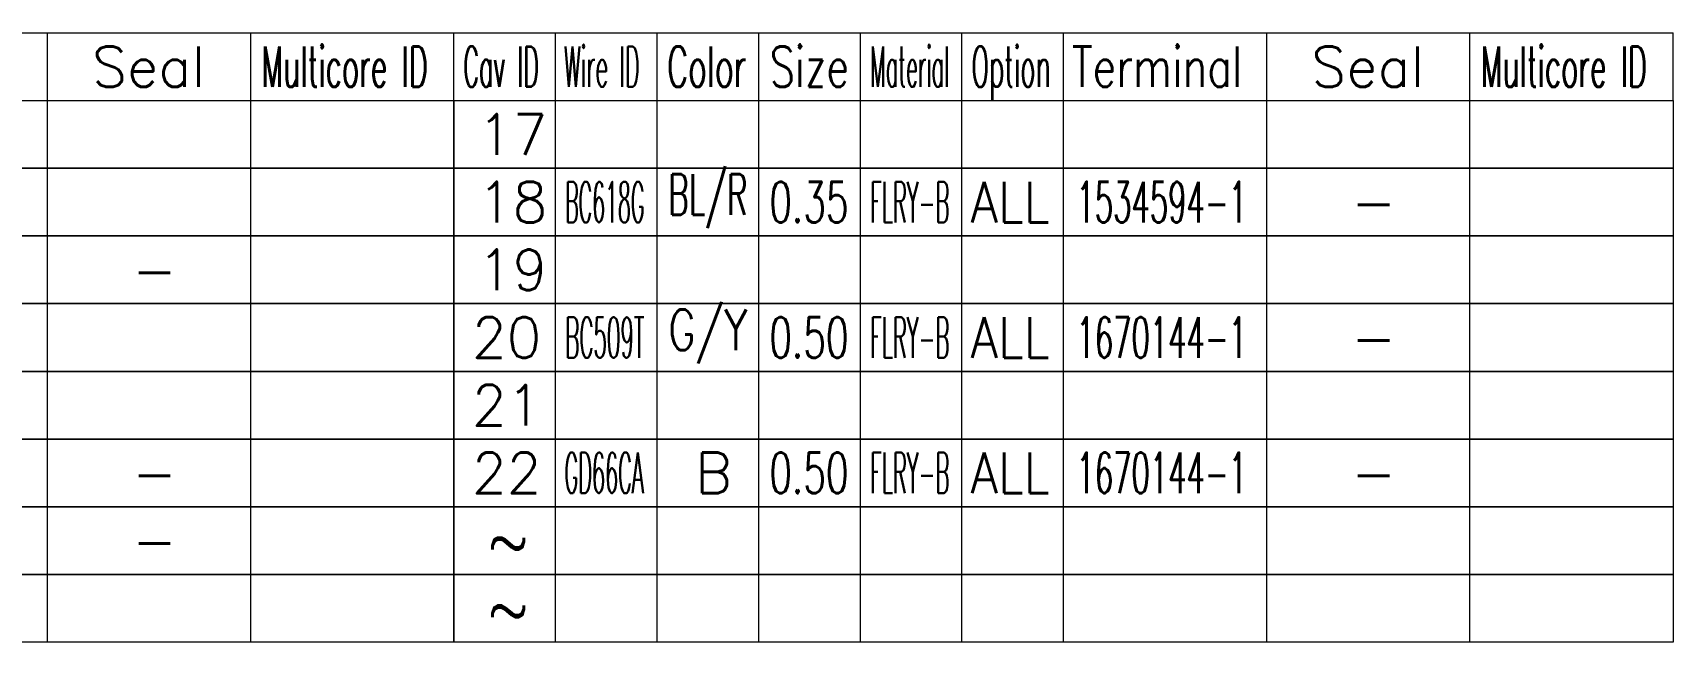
# Model space of a CAD drawing. Header units: inches. Extents: x 47316 to 59086, y 3141 to 11743.
# Drawn here: x 57772.3 to 57893.4, y 7102.6 to 7147.6 of the extents above; entities that cross this region are included whole.
import ezdxf

# ---------------------------------------------------------------- set-up
doc = ezdxf.new("R2010")
doc.units = ezdxf.units.IN
doc.header["$MEASUREMENT"] = 0
doc.styles.get("Standard").update_dxf_attribs({"font": ''})
doc.styles.get('Standard').set_extended_font_data('SimSun')

msp = doc.modelspace()

# ---------------------------------------------------------------- linework, layer by layer
at = {"color": 0, "linetype": 'Continuous', "lineweight": 15}
for p, q in [((57623.43, 7147.65), (57893.43, 7147.65)), ((57623.43, 7142.65), (57893.43, 7142.65))]:
    msp.add_line(p, q, dxfattribs=at)
at = {"color": 7, "linetype": 'Continuous', "lineweight": 15}
for p, q in [((57773.43, 7142.65), (57773.43, 7147.65)), ((57788.43, 7142.65), (57788.43, 7147.65)), ((57803.43, 7142.65), (57803.43, 7147.65)), ((57810.93, 7142.65), (57810.93, 7147.65)), ((57818.43, 7142.65), (57818.43, 7147.65)), ((57825.93, 7142.65), (57825.93, 7147.65)), ((57833.43, 7142.65), (57833.43, 7147.65)), ((57840.93, 7142.65), (57840.93, 7147.65)), ((57848.43, 7142.65), (57848.43, 7147.65)), ((57863.43, 7142.65), (57863.43, 7147.65)), ((57878.43, 7142.65), (57878.43, 7147.65)), ((57893.43, 7142.65), (57893.43, 7147.65))]:
    msp.add_line(p, q, dxfattribs=at)
at = {"color": 102, "linetype": 'Continuous', "lineweight": 15}
for p, q in [((57773.43, 7137.65), (57773.43, 7142.65)), ((57788.43, 7137.65), (57788.43, 7142.65)), ((57810.93, 7137.65), (57810.93, 7142.65)), ((57818.43, 7137.65), (57818.43, 7142.65)), ((57825.93, 7137.65), (57825.93, 7142.65)), ((57833.43, 7137.65), (57833.43, 7142.65)), ((57840.93, 7137.65), (57840.93, 7142.65)), ((57848.43, 7137.65), (57848.43, 7142.65)), ((57863.43, 7137.65), (57863.43, 7142.65)), ((57878.43, 7137.65), (57878.43, 7142.65)), ((57773.43, 7132.65), (57773.43, 7137.65)), ((57788.43, 7132.65), (57788.43, 7137.65)), ((57810.93, 7132.65), (57810.93, 7137.65)), ((57818.43, 7132.65), (57818.43, 7137.65)), ((57825.93, 7132.65), (57825.93, 7137.65)), ((57833.43, 7132.65), (57833.43, 7137.65)), ((57840.93, 7132.65), (57840.93, 7137.65)), ((57848.43, 7132.65), (57848.43, 7137.65)), ((57863.43, 7132.65), (57863.43, 7137.65)), ((57878.43, 7132.65), (57878.43, 7137.65)), ((57773.43, 7127.65), (57773.43, 7132.65)), ((57788.43, 7127.65), (57788.43, 7132.65)), ((57810.93, 7127.65), (57810.93, 7132.65)), ((57818.43, 7127.65), (57818.43, 7132.65)), ((57825.93, 7127.65), (57825.93, 7132.65)), ((57833.43, 7127.65), (57833.43, 7132.65)), ((57840.93, 7127.65), (57840.93, 7132.65)), ((57848.43, 7127.65), (57848.43, 7132.65)), ((57863.43, 7127.65), (57863.43, 7132.65)), ((57878.43, 7127.65), (57878.43, 7132.65)), ((57773.43, 7122.65), (57773.43, 7127.65)), ((57788.43, 7122.65), (57788.43, 7127.65)), ((57810.93, 7122.65), (57810.93, 7127.65)), ((57818.43, 7122.65), (57818.43, 7127.65)), ((57825.93, 7122.65), (57825.93, 7127.65)), ((57833.43, 7122.65), (57833.43, 7127.65)), ((57840.93, 7122.65), (57840.93, 7127.65)), ((57848.43, 7122.65), (57848.43, 7127.65)), ((57863.43, 7122.65), (57863.43, 7127.65)), ((57878.43, 7122.65), (57878.43, 7127.65)), ((57773.43, 7117.65), (57773.43, 7122.65)), ((57788.43, 7117.65), (57788.43, 7122.65)), ((57810.93, 7117.65), (57810.93, 7122.65)), ((57818.43, 7117.65), (57818.43, 7122.65)), ((57825.93, 7117.65), (57825.93, 7122.65)), ((57833.43, 7117.65), (57833.43, 7122.65)), ((57840.93, 7117.65), (57840.93, 7122.65)), ((57848.43, 7117.65), (57848.43, 7122.65)), ((57863.43, 7117.65), (57863.43, 7122.65)), ((57878.43, 7117.65), (57878.43, 7122.65)), ((57773.43, 7112.65), (57773.43, 7117.65)), ((57788.43, 7112.65), (57788.43, 7117.65)), ((57810.93, 7112.65), (57810.93, 7117.65)), ((57818.43, 7112.65), (57818.43, 7117.65)), ((57825.93, 7112.65), (57825.93, 7117.65)), ((57833.43, 7112.65), (57833.43, 7117.65)), ((57840.93, 7112.65), (57840.93, 7117.65)), ((57848.43, 7112.65), (57848.43, 7117.65)), ((57863.43, 7112.65), (57863.43, 7117.65)), ((57878.43, 7112.65), (57878.43, 7117.65)), ((57773.43, 7107.65), (57773.43, 7112.65)), ((57788.43, 7107.65), (57788.43, 7112.65)), ((57810.93, 7107.65), (57810.93, 7112.65)), ((57818.43, 7107.65), (57818.43, 7112.65)), ((57825.93, 7107.65), (57825.93, 7112.65)), ((57833.43, 7107.65), (57833.43, 7112.65)), ((57840.93, 7107.65), (57840.93, 7112.65)), ((57848.43, 7107.65), (57848.43, 7112.65)), ((57863.43, 7107.65), (57863.43, 7112.65)), ((57878.43, 7107.65), (57878.43, 7112.65)), ((57773.43, 7102.65), (57773.43, 7107.65)), ((57788.43, 7102.65), (57788.43, 7107.65)), ((57810.93, 7102.65), (57810.93, 7107.65)), ((57818.43, 7102.65), (57818.43, 7107.65)), ((57825.93, 7102.65), (57825.93, 7107.65)), ((57833.43, 7102.65), (57833.43, 7107.65)), ((57840.93, 7102.65), (57840.93, 7107.65)), ((57848.43, 7102.65), (57848.43, 7107.65)), ((57863.43, 7102.65), (57863.43, 7107.65)), ((57878.43, 7102.65), (57878.43, 7107.65))]:
    msp.add_line(p, q, dxfattribs=at)
at = {"color": 0, "linetype": 'Continuous', "lineweight": 15}
for points in [[(57713.43, 7137.65), (57713.43, 7142.65), (57803.43, 7142.65), (57803.43, 7137.65)], [(57803.43, 7137.65), (57803.43, 7142.65), (57893.43, 7142.65), (57893.43, 7137.65)], [(57713.43, 7132.65), (57713.43, 7137.65), (57803.43, 7137.65), (57803.43, 7132.65)], [(57803.43, 7132.65), (57803.43, 7137.65), (57893.43, 7137.65), (57893.43, 7132.65)], [(57713.43, 7127.65), (57713.43, 7132.65), (57803.43, 7132.65), (57803.43, 7127.65)], [(57803.43, 7127.65), (57803.43, 7132.65), (57893.43, 7132.65), (57893.43, 7127.65)], [(57713.43, 7122.65), (57713.43, 7127.65), (57803.43, 7127.65), (57803.43, 7122.65)], [(57803.43, 7122.65), (57803.43, 7127.65), (57893.43, 7127.65), (57893.43, 7122.65)], [(57713.43, 7117.65), (57713.43, 7122.65), (57803.43, 7122.65), (57803.43, 7117.65)], [(57803.43, 7117.65), (57803.43, 7122.65), (57893.43, 7122.65), (57893.43, 7117.65)], [(57713.43, 7112.65), (57713.43, 7117.65), (57803.43, 7117.65), (57803.43, 7112.65)], [(57803.43, 7112.65), (57803.43, 7117.65), (57893.43, 7117.65), (57893.43, 7112.65)], [(57713.43, 7107.65), (57713.43, 7112.65), (57803.43, 7112.65), (57803.43, 7107.65)], [(57803.43, 7107.65), (57803.43, 7112.65), (57893.43, 7112.65), (57893.43, 7107.65)], [(57713.43, 7102.65), (57713.43, 7107.65), (57803.43, 7107.65), (57803.43, 7102.65)], [(57803.43, 7102.65), (57803.43, 7107.65), (57893.43, 7107.65), (57893.43, 7102.65)]]:
    msp.add_lwpolyline(points, close=True, dxfattribs=at)

# ---------------------------------------------------------------- texts
at = {"color": 7, "linetype": 'Continuous', "lineweight": 15, "char_height": 3, "attachment_point": 1}
for s, insert, width in [('\\Fromans.shx;\\W0.5185185185;\\T1.0000000000;\\o\\lMulticore ID', (57789.23, 7146.65), 14), ('\\Fromans.shx;\\W0.4026548673;\\T1.0000000000;\\o\\lWire ID', (57811.55, 7146.65), 6.5), ('\\Fromans.shx;\\W0.7222222222;\\T1.0000000000;\\o\\lSize', (57826.74, 7146.65), 6.5), ('\\Fromans.shx;\\W0.3760330579;\\T1.0000000000;\\o\\lMaterial', (57834.15, 7146.65), 6.5), ('\\Fromans.shx;\\W0.4595959596;\\T1.0000000000;\\o\\lOption', (57841.63, 7146.65), 6.5), ('\\Fromans.shx;\\W0.7480916031;\\T1.0000000000;\\o\\lTerminal', (57849.04, 7146.65), 14), ('\\Fromans.shx;\\W0.5185185185;\\T1.0000000000;\\o\\lMulticore ID', (57879.23, 7146.65), 14), ('\\Fromans.shx;\\W1.0000000000;\\T1.0000000000;\\o\\lSeal', (57776.72, 7146.65), 9.2857), ('\\Fromans.shx;\\W0.4292452830;\\T1.0000000000;\\o\\lCav ID', (57804.12, 7146.65), 6.5), ('\\Fromans.shx;\\W0.5687500000;\\T1.0000000000;\\o\\lColor', (57819.18, 7146.65), 6.5), ('\\Fromans.shx;\\W1.0000000000;\\T1.0000000000;\\o\\lSeal', (57866.72, 7146.65), 9.2857), ('\\Fromans.shx;\\W1.0000000000;\\T1.0000000000;\\o\\l17', (57805.18, 7141.65), 5.7143), ('\\Fromans.shx;\\W1.0000000000;\\T1.0000000000;\\o\\l18', (57805.18, 7136.65), 5.7143), ('\\Fromans.shx;\\W1.0000000000;\\T1.0000000000;\\o\\l19', (57805.18, 7131.65), 5.7143), ('\\Fromans.shx;\\W1.0000000000;\\T1.0000000000;\\o\\l20', (57804.75, 7126.65), 5.7143), ('\\Fromans.shx;\\W1.0000000000;\\T1.0000000000;\\o\\l21', (57804.75, 7121.65), 5.7143), ('\\Fromans.shx;\\W1.0000000000;\\T1.0000000000;\\o\\l22', (57804.75, 7116.65), 5.7143), ('\\Fromans.shx;\\W1.0000000000;\\T1.0000000000;\\o\\l~', (57805.9, 7111.65), 3.7143), ('\\Fromans.shx;\\W1.0000000000;\\T1.0000000000;\\o\\l~', (57805.9, 7106.65), 3.7143)]:
    msp.add_mtext(s, dxfattribs=dict(at, insert=insert, width=width))
at = {"color": 140, "linetype": 'Continuous', "lineweight": 15, "char_height": 3, "attachment_point": 1}
for s, insert, width in [('\\Fromans.shx;\\W0.5617283951;\\T1.0000000000;\\o\\lBL/R', (57819.25, 7137.22), 6.5), ('\\Fromans.shx;\\W0.3760330579;\\T1.0000000000;\\o\\lFLRY-B', (57834.15, 7136.65), 6.5), ('\\Fromans.shx;\\W0.5268817204;\\T1.0000000000;\\o\\l1534594-1', (57849.38, 7136.65), 14), ('\\Fromans.shx;\\W0.7459016393;\\T1.0000000000;\\o\\lG/Y', (57819.25, 7127.22), 6.5), ('\\Fromans.shx;\\W0.3760330579;\\T1.0000000000;\\o\\lFLRY-B', (57834.15, 7126.65), 6.5), ('\\Fromans.shx;\\W0.5268817204;\\T1.0000000000;\\o\\l1670144-1', (57849.38, 7126.65), 14), ('\\Fromans.shx;\\W1.0000000000;\\T1.0000000000;\\o\\lB', (57821.25, 7116.65), 3), ('\\Fromans.shx;\\W0.3760330579;\\T1.0000000000;\\o\\lFLRY-B', (57834.15, 7116.65), 6.5), ('\\Fromans.shx;\\W0.5268817204;\\T1.0000000000;\\o\\l1670144-1', (57849.38, 7116.65), 14)]:
    msp.add_mtext(s, dxfattribs=dict(at, insert=insert, width=width))
at = {"color": 21, "linetype": 'Continuous', "lineweight": 15, "char_height": 3, "attachment_point": 1}
for s, insert, width in [('\\Fromans.shx;\\W0.3699186992;\\T1.0000000000;\\o\\lBC618G', (57811.64, 7136.65), 6.5), ('\\Fromans.shx;\\W0.6500000000;\\T1.0000000000;\\o\\l0.35', (57826.71, 7136.65), 6.5), ('\\Fromans.shx;\\W0.8750000000;\\T1.0000000000;\\o\\lALL', (57841.56, 7136.65), 6.5), ('\\Fromans.shx;\\W1.0000000000;\\T1.0000000000;\\o\\l-', (57869.65, 7136.65), 3.7143), ('\\Fromans.shx;\\W1.0000000000;\\T1.0000000000;\\o\\l-', (57779.65, 7131.65), 3.7143), ('\\Fromans.shx;\\W0.3855932203;\\T1.0000000000;\\o\\lBC509T', (57811.65, 7126.65), 6.5), ('\\Fromans.shx;\\W0.6500000000;\\T1.0000000000;\\o\\l0.50', (57826.71, 7126.65), 6.5), ('\\Fromans.shx;\\W0.8750000000;\\T1.0000000000;\\o\\lALL', (57841.56, 7126.65), 6.5), ('\\Fromans.shx;\\W1.0000000000;\\T1.0000000000;\\o\\l-', (57869.65, 7126.65), 3.7143), ('\\Fromans.shx;\\W0.3760330579;\\T1.0000000000;\\o\\lGD66CA', (57811.59, 7116.65), 6.5), ('\\Fromans.shx;\\W0.6500000000;\\T1.0000000000;\\o\\l0.50', (57826.71, 7116.65), 6.5), ('\\Fromans.shx;\\W0.8750000000;\\T1.0000000000;\\o\\lALL', (57841.56, 7116.65), 6.5), ('\\Fromans.shx;\\W1.0000000000;\\T1.0000000000;\\o\\l-', (57779.65, 7116.65), 3.7143), ('\\Fromans.shx;\\W1.0000000000;\\T1.0000000000;\\o\\l-', (57869.65, 7116.65), 3.7143), ('\\Fromans.shx;\\W1.0000000000;\\T1.0000000000;\\o\\l-', (57779.65, 7111.65), 3.7143)]:
    msp.add_mtext(s, dxfattribs=dict(at, insert=insert, width=width))

doc.saveas('drawing.dxf')
